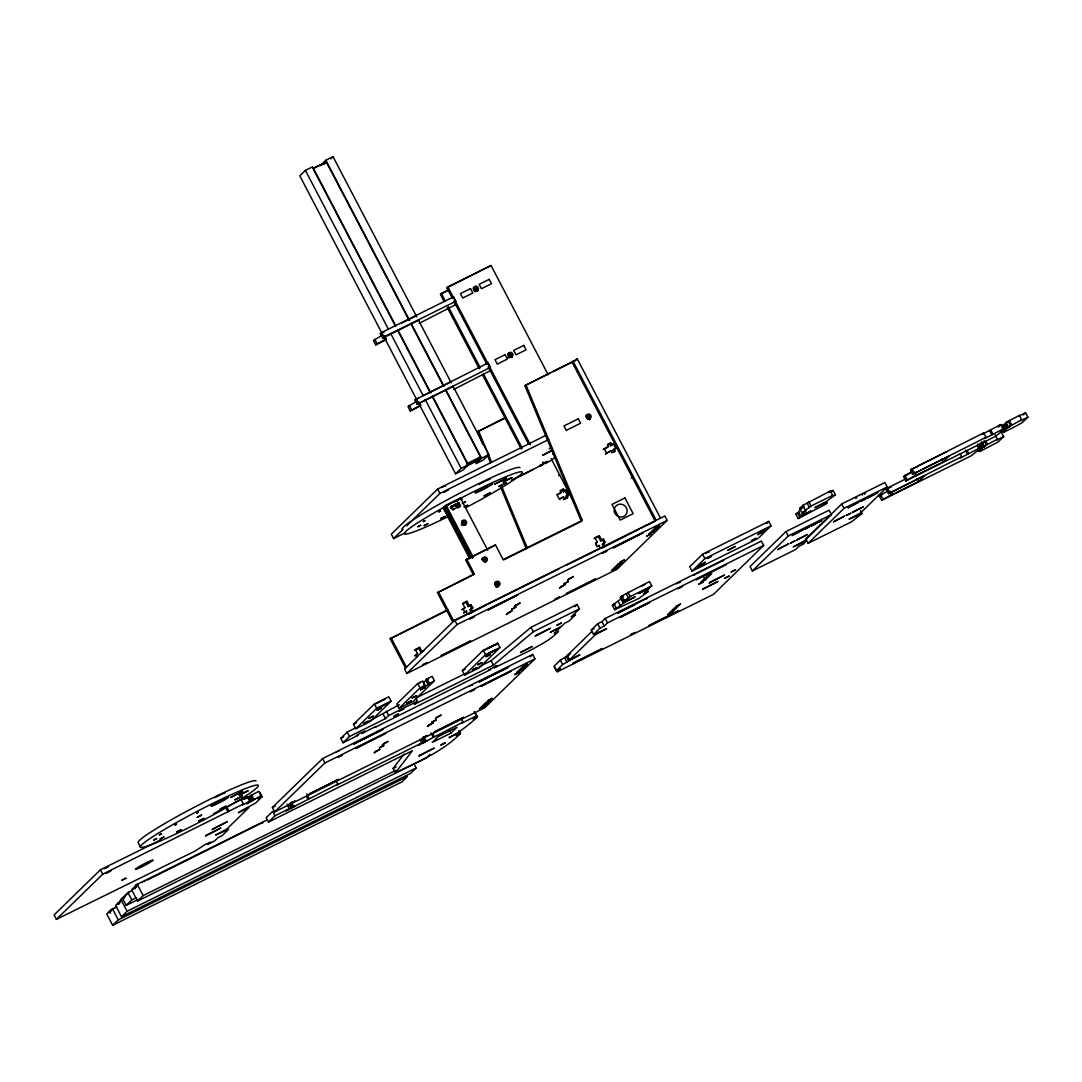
<?xml version="1.0" encoding="UTF-8"?>
<svg xmlns="http://www.w3.org/2000/svg" width="1082" height="1082" viewBox="0 0 1082 1082"><rect width="100%" height="100%" fill="white"/><g stroke="black" fill="none" stroke-linecap="round" stroke-linejoin="round"><path stroke-width="1.5" d="M473.213 461.622L469.547 463.542L479.881 458.376M397.716 706.451L397.27 706.424M458.944 730.58L460.472 733.515C442.457 751.774 418.409 761.512 395.43 772.764L393.131 768.369L404.127 754.086M395.43 772.764L412.431 750.719L268.512 822.049L266.213 817.654L272.65 811.378L274.95 815.787L268.512 822.049M395.566 325.533L312.59 166.817L305.395 170.374L299.795 175.839L383.907 336.935L382.622 338.193L380.309 333.783L381.594 332.526L453.561 296.86L455.86 301.269L454.575 302.514M320.231 165.708L325.831 160.244L333.026 156.687L416.786 316.904M324.221 163.815L326.237 161.854L408.888 319.961M330.794 158.865L333.026 156.687M382.419 335.15L373.425 340.492L375.738 344.901L386.233 339.694M375.738 344.901L386.003 338.882L384.475 335.947M385.206 339.667L386.003 338.882M448.746 289.597L440.333 294.223L444.229 301.675M452.344 298.253L446.893 287.839L447.853 286.892L491.039 265.496L548.141 374.724M452.262 298.118L453.561 296.86M491.039 265.496L446.893 287.839M455.211 305.354L456.171 304.407L419.207 323.342M477.717 290.017L476.175 287.082L474.308 288.001L473.348 288.948L474.876 291.883M415.691 401.922L407.982 406.575L410.281 410.984L420.776 405.777M453.304 386.288L417.165 404.276L414.866 399.867L488.104 362.943L490.403 367.353L489.118 368.61M410.281 410.984L420.56 404.966L419.018 402.031M417.165 404.276L490.403 367.353M419.748 405.75L420.56 404.966M486.819 364.201L488.104 362.943M489.754 371.437L490.714 370.49L453.75 389.439M510.731 353.165L507.891 355.031L509.433 357.966M482.788 444.229L477.595 431.759L505.321 417.557M503.685 559.827L581.345 521.335L524.878 385.679L571.932 361.888L614.535 443.39L610.694 445.757L609.707 443.85L610.667 442.917L611.668 444.824L610.694 445.757M546.356 435.126L437.615 489.037L391.292 534.17L393.605 538.579L405.669 532.601M419.573 404.925L455.576 473.808L461.175 468.357L468.371 464.787L432.367 395.904M570.512 363.282L577.22 358.805L660.52 518.143M468.371 464.787L462.771 470.237L455.576 473.808M574.826 361.131L577.22 358.805M393.605 538.579L403.099 529.314M406.67 525.852L439.914 493.433L548.655 439.535M475.607 462.068L480.624 457.186L445.541 390.061M488.807 454.656L481.612 458.227L476.012 463.678L483.208 460.107L488.807 454.656L452.803 385.774M487.739 550.251L460.459 498.058L446.068 505.186L443.174 508.013L469.683 558.718M450.707 507.512L451.667 506.565M457.564 500.871L458.525 499.938L454.751 501.805M460.459 498.058L445.094 506.133L472.388 558.326M455.022 505.362L455.982 504.428M450.558 508.04L455.928 505.375L458.822 502.562L460.513 505.794L458.579 507.674L456.888 504.442L450.18 507.769M453.358 509.798L454.318 508.851M458.646 506.714L457.672 507.661L459.552 506.728L457.862 503.495L451.14 506.822M160.826 839.848L100.423 869.793L54.1 914.939L56.399 919.348L195.03 851.088L205.512 844.312L210.733 842.188L207.514 844.433L214.709 840.863L217.928 837.739L222.243 835.588L228.667 829.326L215.602 835.034L226.922 828.961L248.806 807.632L238.446 812.771L239.406 811.838L255.69 802.993L262.128 796.717L259.815 792.308M56.399 919.348L102.722 874.202L243.423 803.994L241.124 799.584L228.167 806.009M549.237 448.922L550.197 447.989M533.196 469.385L519.279 476.743M161.259 833.911L159.122 834.966L161.245 833.884M552.794 454.264L553.768 453.331M176.488 824.308L174.824 825.12L176.528 824.241M555.12 456.969L551.901 460.107L544.706 463.678L547.925 461.432L546.058 462.352L547.019 461.419L539.161 466.112L541.027 465.179L540.391 465.815L511.259 480.246M466.707 559.218L474.376 573.893L473.416 574.84L465.733 560.151L466.707 559.218L495.488 544.949L503.157 559.637L582.319 520.388L525.838 384.732M138.307 899.385L126.202 905.377L122.374 898.033L127.96 892.582L132.504 890.337M123.957 897.113L128.974 892.231M110.864 911.423L109.16 911.68L106.766 914.006L112.677 925.313L401.787 781.988L407.387 776.538L118.263 919.862L112.677 925.313M109.16 911.68L110.513 913.113L109.958 910.895L116.897 906.31M119.669 902.834L117.965 903.078L115.571 905.418L121.482 916.724L410.605 773.4L416.205 767.949L413.987 763.716M117.965 903.078C120.548 907.406 118.371 896.735 124.2 898.466M430.041 754.452L426.687 757.725L137.563 901.049L131.652 889.742L134.06 887.416L135.75 887.159M134.06 887.416C136.832 891.568 133.478 883.98 137.252 884.292L267.43 819.764M108.984 912.532L110.594 910.963M109.958 910.895L113.001 908.609M117.803 903.943L119.412 902.374M118.777 902.307L121.82 900.021M135.493 886.699L133.884 888.268L136.048 887.199M134.858 886.631L137.901 884.346M405.507 668.135L390.156 638.759L448.083 609.572M452.79 622.042L437.439 592.679L474.376 573.893M114.462 908.231L115.165 907.541M558.61 475.728L559.583 474.795M142.229 882.533L142.946 881.844M144.393 881.465L145.096 880.775M147.274 880.045L263.102 822.279L262.385 822.983M213.681 813.65L226.733 806.712L229.032 811.121M495.488 544.949L465.733 560.151M126.202 905.377L131.801 899.926L136.346 897.681M241.124 799.584L240.15 800.518L247.345 796.961L249.658 801.356L246.439 803.601L248.157 802.749L247.196 803.696L255.054 798.989L253.188 799.923L250.875 795.513L258.72 791.321L261.019 795.73L257.814 798.854L262.128 796.717M121.482 916.724L127.081 911.274L416.205 767.949M137.563 901.049L143.162 895.598L395.958 770.289M608.503 446.393L603.215 449.476L607.529 447.326L608.503 446.393L607.502 444.486L610.667 442.917M247.345 796.961L244.126 799.206L252.755 794.58L250.875 795.513M562.424 489.93L563.384 488.996L564.385 490.903L563.411 491.85L562.424 489.93L560.3 490.985M563.384 488.996L560.219 490.565L561.22 492.472L557.365 494.839M243.423 803.994L242.463 804.927L249.658 801.356M551.13 458.633L567.252 489.47L563.411 491.85M610.803 450.802L605.514 453.872L610.803 450.802L611.803 452.709L614.968 451.14L613.967 449.233L616.848 447.799L655.232 521.226L640.842 528.368M563.546 499.722L564.52 498.788L563.519 496.881L559.678 499.248M253.188 799.923L261.019 795.73M574.163 502.697L569.565 493.879L565.724 496.246L566.711 498.153L564.601 499.208M614.968 451.14L613.994 452.073L613.007 450.166L613.967 449.233M568.591 494.826L569.565 493.879M616.848 447.799L613.007 450.166M566.711 498.153L567.685 497.22L566.684 495.313M418.693 648.28L419.654 647.334L421.953 651.743L420.993 652.689L418.693 648.28L414.379 650.417M465.977 602.201L466.937 601.254L469.236 605.663L468.276 606.61L465.977 602.201L463.096 603.621M417.638 653.88L414.798 655.76L417.638 653.88L415.339 649.484L419.654 647.334M464.922 607.8L462.082 609.666L464.922 607.8L462.623 603.404L466.937 601.254M454.724 620.162L404.546 669.068L406.846 673.477L616.956 569.321L667.134 520.415L664.835 516.006L454.724 620.162L457.023 624.571L406.846 673.477M468.276 606.61L471.116 604.73L472.807 607.962L469.967 609.829L471.495 612.777L486.859 604.703M466.613 611.032L463.772 612.899L466.613 611.032C465.057 617.768 474.809 609.815 471.008 612.953M469.967 609.829L472.807 607.962M353.489 724.318L374.399 703.949L388.79 696.808L391.089 701.217L370.179 721.599L355.789 728.727L353.489 724.318L356.37 722.898M479.15 666.661L491.093 660.737L531.032 627.303L577.125 604.459L579.425 608.868L571.228 616.862L575.543 614.725L569.118 620.987L564.79 623.124L561.585 626.262L550.251 632.348L560.611 627.208L554.187 633.47L558.501 631.333C550.386 640.219 539.431 645.102 529.179 650.958L494.163 667.851L497.382 665.606L495.515 666.526L496.476 665.592L488.618 670.285L490.484 669.366L489.848 669.988L375.183 727.293L376.157 726.347L361.767 733.488L364.986 731.243L359.765 733.366L356.221 735.922L358.088 734.989L357.452 735.625L343.062 742.752L340.749 738.357L347.187 732.081L356.181 727.618M376.211 703.692L384.976 699.013L384.272 699.702M272.394 807.483L322.571 758.59L532.682 654.434L534.981 658.83L484.804 707.736L274.693 811.892L272.394 807.483L275.41 805.995M355.789 728.727L376.698 708.345L391.089 701.217M343.062 742.752L349.486 736.49L385.463 718.651L388.681 715.513L417.463 701.244L415.934 698.309M274.693 811.892L324.87 762.986L534.981 658.83M368.178 721.68L399.326 704.693M581.345 521.335L582.319 520.388M287.041 804.251L289.34 808.646L286.121 810.891L294.886 806.212L293.006 807.131L290.706 802.736M417.733 683.499L396.823 703.882L399.123 708.277L413.513 701.15L434.423 680.767L432.124 676.372L427.079 678.86L426.443 679.496L428.743 683.892L430.609 682.972L421.141 689.234L425.064 685.406L422.764 680.997L417.733 683.499L420.032 687.909L399.123 708.277M419.546 683.242L420.249 682.553M293.006 807.131L337.8 784.166L336.259 781.231M631.239 478.109L632.199 477.176M423.157 682.688L428.31 678.563L426.443 679.496M428.743 683.892L434.423 680.767M382.528 729.795L383.488 728.849L353.733 744.064L381.08 730.499M417.463 701.244L414.244 704.382L493.406 665.146L533.345 631.712L579.425 608.868M337.8 784.166L336.827 785.113L421.737 743.023L420.195 740.074M598.373 536.564L599.333 535.631L601.633 540.026L600.672 540.973L598.373 536.564L594.059 538.701M462.352 670.664L483.262 650.282L497.652 643.154L499.952 647.563L479.055 667.932L464.665 675.073L462.352 670.664L465.233 669.231M485.074 650.039L493.838 645.345L488.388 648.389M596.358 543.11L597.318 542.177L595.019 537.768L599.333 535.631M600.672 540.973L603.513 539.107L605.203 542.339L602.363 544.205L603.905 547.14L639.408 529.071M464.665 675.073L485.561 654.691L499.952 647.563M495.326 645.413L497.652 643.154M598.048 546.342L599.009 545.396L600.551 548.344L566.292 565.318M602.363 544.205L605.203 542.339M421.737 743.023L418.518 745.255L427.282 740.575L425.415 741.508L423.103 737.099M425.415 741.508L463.001 722.1L461.459 719.165M574.785 606.745L577.125 604.459M450.978 733.123L457.023 727.239L438.318 736.504L432.273 742.401L450.978 733.123L449.436 730.188M463.001 722.1L462.028 723.047L476.418 715.905L474.119 711.496M530.288 656.76L532.682 654.434M476.418 715.905L473.199 719.043L477.527 716.906L475.214 712.497M477.527 716.906C471.252 722.857 464.408 728.01 457.456 733.014L449.016 737.654L459.377 732.528L456.158 735.652L460.472 733.515M612.331 605.311L621.474 598.468L623.773 602.877L614.63 609.721L612.331 605.311L615.212 603.891M623.773 602.877L635.107 596.804L624.733 601.944L626.992 599.739L622.677 601.89L620.365 597.48L621.974 595.912L649.498 581.507L651.797 585.903L638.853 593.558L649.227 588.419L643.749 593.748L648.064 591.611L646.536 588.662M569.173 654.975L560.368 660.115L553.943 666.377L556.243 670.786L560.557 668.649L557.338 671.773L555.039 667.378M591.827 631.523L567.266 655.462L569.565 659.871L595.303 634.782L606.623 628.71L593.558 634.417L591.245 630.008L597.683 623.746L601.998 621.609L605.217 618.471L761.363 541.068L763.662 545.463L713.484 594.37L557.338 671.773M622.677 601.89L630.211 596.615L651.797 585.903M570.566 653.623L567.266 655.462M641.842 586.065L645.007 584.496M556.243 670.786L562.681 664.51L579.925 654.732L569.565 659.871M593.558 634.417L599.983 628.155L604.311 626.005L607.516 622.88L763.662 545.463M648.064 591.611L638.935 598.454L614.63 609.721M646.468 598.941L647.428 598.008L617.687 613.21L634.945 604.649M702.57 554.2L689.707 566.752L692.007 571.147L758.212 538.336L771.074 525.798L768.775 521.389L702.57 554.2L704.869 558.61L692.007 571.147M693.954 575.408L694.914 574.461M722.735 561.139L723.696 560.192L696.362 573.758M705.315 579.938L711.753 573.676L707.425 575.813L701.001 582.075L705.315 579.938L703.773 577.004M766.435 523.674L768.775 521.389M802.844 507.431L798.475 511.691L800.775 516.1L806.252 510.772L801.924 512.909L799.625 508.499L802.844 505.362L830.354 490.958L832.653 495.367L831.044 496.936L835.372 494.785L833.059 490.389L830.192 491.81M795.906 514.193L797.515 512.625L799.814 517.034L798.205 518.603L795.906 514.193L798.773 512.773M801.924 512.909L811.067 506.065L832.653 495.367M785.938 531.587L750.056 566.562L752.369 570.958L795.541 549.561L798.746 546.424L803.074 544.287L806.293 541.149L793.214 546.856L804.548 540.784L831.422 514.586L829.11 510.19L785.938 531.587L788.237 535.996L752.369 570.958M828.744 492.526L830.354 490.958M831.449 491.958L833.059 490.389M835.372 494.785L826.229 501.629L814.895 507.715L825.255 502.575L823.01 504.767L827.324 502.63L825.715 504.198L798.205 518.603M862.083 513.49L849.005 519.198L860.339 513.125L887.213 486.941L884.9 482.531L841.728 503.928L805.847 538.904L808.159 543.299L851.331 521.903L862.083 513.49L860.542 510.555M808.159 543.299L844.041 508.337L887.213 486.941M855.781 498.504L856.755 497.558M864.423 494.231L865.384 493.284M1001.35 432.151L1003.65 436.56L998.064 442.011L979.819 451.505L980.792 450.572L979.034 451.437L981.847 449.395L976.627 451.519L971.19 455.793L881.641 500.33L879.341 495.935L888.336 490.592M890.391 491.377L891.92 494.312L891.122 495.096L918.753 481.409L924.664 475.634L888.525 493.622L886.226 489.226L887.511 487.968L905.499 479.055M1027.9 417.152L1020.705 420.709L1021.665 419.775L1019.366 415.366L1018.405 416.313L1025.601 412.742L1027.9 417.152L1022.301 422.602L1014.145 427.106L1004.069 432.097L1005.029 431.163L1003.284 432.029L1006.098 429.987L1000.877 432.11L995.44 436.384L905.891 480.922L903.578 476.526L912.572 471.184M914.628 471.968L916.17 474.903L915.358 475.688L942.99 462L948.914 456.225L912.775 474.214L910.462 469.818L983.714 432.895L986.013 437.29L984.728 438.548L1002.96 429.054L1000.661 424.644L982.429 434.139L983.714 432.895M881.641 500.33L891.92 494.312M888.525 493.622L961.763 456.699L960.234 453.764M905.891 480.922L916.17 474.903M912.775 474.214L986.013 437.29M961.763 456.699L960.478 457.957L978.723 448.462L977.181 445.513M998.28 427.106L999.335 426.065M1000.661 424.644L999.687 425.578L1001.851 424.509L1004.15 428.918L1000.579 431.502L1002.446 430.582L1001.486 431.515L1009.695 426.484L1007.829 427.404L1005.53 422.994L1006.165 422.372L1019.366 415.366M978.723 448.462L977.749 449.395L979.913 448.327L977.601 443.918M1006.341 423.103L1003.501 424.969L1005.8 429.378M979.913 448.327L976.329 450.91L985.459 445.892L983.579 446.812L981.279 442.403L981.929 441.781L984.228 446.19L983.579 446.812M984.228 446.19L997.428 439.184L995.115 434.775M1002.96 429.054L1002 429.987L1004.15 428.918M1007.829 427.404L1021.665 419.775M997.428 439.184L996.454 440.117L1003.65 436.56M1023.356 414.92L1025.601 412.742M680.051 582.075L679.077 582.711M862.543 494.988L862.083 494.947M445.324 485.967L444.553 486.454M603.851 547.046L604.432 546.586L601.037 548.168M471.698 685.474L472.279 685.001L471.089 685.433M708.588 552.347L709.17 551.874L707.98 552.307M441.74 487.563L443.268 486.697M107.348 867.209L108.376 866.479L104.305 868.724M336.042 752.49L337.016 751.922M676.264 583.834L677.792 582.968M603.404 547.316L602.309 547.911M468.885 686.583L469.98 685.988M705.775 553.457L706.871 552.861M463.921 506.903L467.762 505.145L464.476 507.093M461.608 499.397C463.475 498.261 459.404 500.371 461.405 499.505M423.928 521.159C421.196 522.904 427.052 519.441 424.32 521.186M462.663 503.062L465.544 501.778L462.298 503.671M106.834 867.507L105.143 868.373M469.913 613.548L468.804 614.103M326.237 161.854L312.982 168.427L395.647 326.521M313.32 168.481L324.979 162.706M321.679 164.991L324.559 163.558M441.821 293.493L447.772 290.544M401.909 323.004L416.448 315.795M383.907 336.935L455.86 301.269M418.761 320.204L382.622 338.193M423.373 395.579L451.005 381.878M524.878 385.679L550.156 373.141M553.118 371.667L569.484 363.566M477.595 431.759L504.361 418.491M467.221 463.461L480.489 456.888M466.91 464.8L469.588 463.475M465.219 466.829L477 460.986M552.266 450.098L542.664 455.319L552.74 450.328M449.882 504.212L444.134 507.066L470.643 557.785M458.822 502.562L450.761 506.552L452.452 509.784L460.513 505.794M607.584 444.905L609.707 443.85M611.668 444.824L614.535 443.39M561.22 492.472L556.892 494.609L559.205 499.018L563.519 496.881M564.385 490.903L567.252 489.47M564.52 498.788L567.685 497.22M437.439 592.679L471.914 575.583M390.156 638.759L445.622 611.262M469.236 605.663L471.116 604.73M597.318 542.177L595.452 543.096L597.142 546.329L599.009 545.396M601.633 540.026L603.513 539.107M468.154 613.967L453.764 621.109L438.399 591.732M488.293 603.986L558.839 569.01M457.023 624.571L667.134 520.415M421.953 651.743L423.833 650.823M420.032 687.909L425.064 685.406M416.421 697.755L465.706 673.329M620.365 597.48L623.246 596.047M799.625 508.499L803.94 506.362M340.749 738.357L343.63 736.923M704.869 558.61L771.074 525.798M800.775 516.1L811.135 510.961L799.814 517.034M508.689 666.783L478.947 681.998L507.728 667.729M918.97 465.517L946.601 451.816M1005.53 422.994L1007.396 422.075M591.245 630.008L594.126 628.588M903.578 476.526L911.085 472.807M788.237 535.996L831.422 514.586M879.341 495.935L882.344 494.447M274.95 815.787L289.34 808.646M131.652 889.742L134.682 888.241M122.374 898.033L125.39 896.545M393.131 768.369L396.107 766.895M443.85 486.4L445.229 485.791M678.373 582.671L679.996 581.981M338.152 751.327L339.166 750.854M380.309 333.783L384.164 332.025M414.866 399.867L418.72 398.108M910.462 469.818L918.172 466.301M886.226 489.226L891.365 486.886M1009.29 420.357L1011.602 424.766M1008.329 421.304L1010.629 425.713M1006.165 422.372L1008.64 427.512M1004.461 424.036L1006.774 428.445M990.585 429.635L992.884 434.044M989.624 430.582L991.923 434.978M985.81 441.24L987.352 444.175M984.079 440.712L986.392 445.121M982.091 442.511L984.39 446.92M982.524 447.853L980.224 443.444L979.251 444.377L981.563 448.787M967.105 450.518L968.647 453.453M965.374 449.99L967.673 454.386M941.462 459.052L942.99 462M917.211 478.46L918.753 481.409M911.761 468.56L914.06 472.969M904.877 475.268L907.176 479.678M887.511 487.968L889.81 492.378M880.626 494.677L882.926 499.086M841.728 503.928L844.041 508.337M808.768 501.656L811.067 506.065M807.158 503.225L809.458 507.634M802.844 505.362L805.143 509.771M572.892 360.942L656.192 520.293M588.081 414.758L590.38 419.153M589.676 419.843L587.377 415.447L586.403 416.381L587.945 419.316M604.175 448.53L606.488 452.939M477.554 289.286L476.012 286.338L475.377 286.973L477.676 291.369M509.92 353.057L512.219 357.466M474.308 288.001L475.85 290.936M508.865 354.085L510.393 357.033M602.539 540.04L604.229 543.272M603.323 543.259L604.865 546.194M627.898 592.206L630.211 596.615M626.302 593.775L628.601 598.17M595.668 543.813L597.196 546.748M621.974 595.912L624.287 600.321M564.763 490.268L567.874 496.219M618.255 601.606L620.554 606.015M613.94 603.742L616.24 608.152M447.853 286.892L530.383 444.756M453.899 301.242L486.602 363.782M488.158 366.771L528.638 444.202M441.294 293.29L445.189 300.728M448.3 306.693L480.232 367.758M483.343 373.709L522.268 448.178M447.339 307.626L479.258 368.692M482.369 374.656L521.308 449.111M605.217 618.471L607.516 622.88M601.998 621.609L604.311 626.005M597.683 623.746L599.983 628.155M418.355 319.893L451.235 382.785M325.831 160.244L409.591 320.461M411.16 323.464L444.039 386.355M445.595 389.344L481.612 458.227M411.228 324.438L443.201 385.584M397.919 330.024L430.798 392.915M398.771 332.485L429.96 392.157M432.3 396.621L467.383 463.745M566.305 656.395L568.605 660.804M564.696 657.964L566.995 662.373M305.395 170.374L388.37 329.104M390.724 333.594L422.819 394.984M425.172 399.474L461.175 468.357M560.368 660.115L562.681 664.51M384.34 337.543L418.45 403.018M531.032 627.303L533.345 631.712M374.71 339.234L377.023 343.643M409.267 405.331L411.566 409.726M455.928 505.375L457.05 507.539M437.615 489.037L439.914 493.433M446.068 505.186L473.348 557.392M470.143 605.677L471.833 608.909M470.927 608.895L472.469 611.83M491.093 660.737L493.406 665.146M463.055 608.733L464.746 611.966M483.262 650.282L485.561 654.691M415.772 654.813L416.895 656.963M427.079 678.86L429.392 683.269M425.726 680.186L428.039 684.581M423.928 684.162L425.456 687.097M391.116 637.812L406.48 667.188M432.678 733.434L434.22 736.369M430.947 732.906L433.246 737.315M424.523 737.938L426.051 740.872M422.399 737.789L424.699 742.198M421.439 738.722L423.738 743.131M386.382 711.104L388.681 715.513M383.163 714.242L385.463 718.651M374.399 703.949L376.698 708.345M347.187 732.081L349.486 736.49M322.571 758.59L324.87 762.986M306.706 794.026L309.006 798.435M306.517 796.433L308.045 799.382M291.356 802.1L293.655 806.509M292.302 807.821L290.003 803.426L289.043 804.359L291.342 808.768M251.524 794.891L253.824 799.287M250.172 796.203L252.471 800.612M249.212 797.15L251.511 801.546M225.759 807.659L228.072 812.068M140.43 847.044L138.131 842.635A66.502 5.329 -27.6 0 1 194.584 807.104A66.502 5.329 -27.6 0 1 255.988 781.015M137.252 884.292L143.162 895.598M127.96 892.582L131.801 899.926M121.17 899.967L127.081 911.274M100.423 869.793L102.722 874.202M112.352 908.555L118.263 919.862M136.291 885.915L136.724 886.888M478.555 430.825L491.539 462M501.926 486.954L527.245 547.763M487.333 455.143L490.579 462.947M500.966 487.887L526.271 548.709M473.334 287.771A2.489 2.407 45.7 0 1 476.797 288.015A2.489 2.407 45.7 0 1 476.675 291.464M508.256 357.736A2.489 2.407 45.7 0 1 507.769 357.303M507.891 353.855A2.489 2.407 45.7 0 1 511.34 354.098A2.489 2.407 45.7 0 1 511.231 357.547M214.912 797.718A9.981 0.798 -27.6 0 1 225.029 792.849M461.351 522.849A2.489 2.407 45.7 0 1 463.705 525.473M495.029 585.389A2.489 2.407 45.7 0 1 495.529 585.808M461.676 521.943A2.489 2.407 45.7 0 1 464.57 525.149M482.126 559.8A2.489 2.407 45.7 0 1 484.425 561.774M494.785 584.037A2.489 2.407 45.7 0 1 497.044 587.283M461.906 525.446A2.489 2.407 45.7 0 1 461.405 525.013M461.527 521.565A2.489 2.407 45.7 0 1 464.976 521.808A2.489 2.407 45.7 0 1 464.868 525.27M481.855 559.096A2.489 2.407 45.7 0 1 485.345 562.099M495.123 583.13A2.489 2.407 45.7 0 1 497.747 586.904M481.963 559.042A2.407 2.313 45.7 0 1 482.856 558.231M483.438 558.042A2.407 2.313 45.7 0 1 485.588 562.153M494.961 582.738A2.489 2.407 45.7 0 1 499.018 584.131A2.489 2.407 45.7 0 1 495.921 586.904M452.492 502.643A66.502 5.329 -27.6 0 1 521.93 471.86A66.502 5.329 -27.6 0 1 465.801 507.661M448.976 516.209A66.502 5.329 -27.6 0 1 404.37 533.683A66.502 5.329 -27.6 0 1 445.689 506.349M402.098 529.341A66.502 5.329 -27.6 0 1 458.552 493.798A66.502 5.329 -27.6 0 1 519.955 467.722M478.88 484.411A9.981 0.798 -27.6 0 1 489.957 479.258M542.596 462.406A2.489 2.407 45.7 0 1 540.986 465.882M543.786 462.082A2.489 2.407 45.7 0 1 540.689 464.854M586.038 415.542A2.489 2.407 45.7 0 1 589.501 415.799A2.489 2.407 45.7 0 1 589.392 419.248M566.684 490.146C567.847 496.99 570.958 492.351 566.684 490.146M613.967 444.066C615.131 450.91 618.241 446.257 613.967 444.066M106.306 873.12L110.675 870.888L106.306 873.12M121.739 880.329L125.958 878.178L121.739 880.329M160.217 838.902L163.855 837.049L160.217 838.902M197.208 817.302L201.577 815.071L197.208 817.302M220.187 809.174L226.016 806.212L220.187 809.174M230.953 797.299L242.611 791.361L230.953 797.299M234.97 799.774L242.246 796.068L234.97 799.774M443.512 492.351L447.88 490.132L443.512 492.351M424.185 525.609L427.823 523.756L424.185 525.609M290.531 803.344L294.899 801.126L290.531 803.344M484.154 495.881L489.984 492.905L484.154 495.881M494.92 484.006L506.579 478.068L494.92 484.006M498.937 486.481L506.214 482.775L498.937 486.481M337.814 757.265L342.183 755.047L337.814 757.265M363.566 723.56L367.934 721.342L363.566 723.56M368.867 718.394L373.236 716.162L368.867 718.394M377.172 710.306L381.54 708.074L377.172 710.306M422.683 664.93L427.052 662.698L422.683 664.93M393.997 716.189L398.365 713.971L393.997 716.189M399.312 711.023L403.681 708.791L399.312 711.023M379.417 747.73L383.785 745.512L379.417 747.73M406.9 703.124L411.268 700.893L406.9 703.124M412.201 697.944L416.57 695.726L412.201 697.944M420.506 689.856L424.874 687.638L420.506 689.856M469.967 618.85L474.335 616.618L469.967 618.85M431.704 722.276L436.073 720.057L431.704 722.276M422.927 737.721L427.295 735.489L422.927 737.721M472.428 669.907L476.797 667.675L472.428 669.907M477.744 664.74L482.112 662.509L477.744 664.74M511.57 609.315L515.938 607.083L511.57 609.315M486.034 656.652L490.403 654.421L486.034 656.652M470.21 691.641L474.579 689.41L470.21 691.641M440.942 744.971L445.311 742.739L440.942 744.971M487.914 700.581L492.283 698.35L487.914 700.581M520.577 652.446L532.222 646.509L520.577 652.446M563.857 583.861L568.226 581.629L563.857 583.861M555.08 599.293L559.448 597.075L555.08 599.293M514.613 674.559L518.981 672.328L514.613 674.559M556.987 625.234L561.355 623.002L556.987 625.234M602.363 553.213L606.732 550.995L602.363 553.213M620.067 562.153L624.436 559.935L620.067 562.153M646.765 536.131L651.134 533.913L646.765 536.131M630.752 634.701L635.12 632.47L630.752 634.701M678.035 588.622L682.404 586.39L678.035 588.622M676.074 606.38L680.443 604.148L676.074 606.38M707.101 558.515L711.469 556.283L707.101 558.515M698.904 584.118L703.273 581.9L698.904 584.118M727.943 550.251L735.219 546.545L727.943 550.251M724.656 578.315L729.025 576.097L724.656 578.315M731.216 571.932L735.584 569.7L731.216 571.932M751.665 540.581L756.034 538.349L751.665 540.581M790.469 543.137L794.837 540.905L790.469 543.137M804.94 529.03L809.309 526.799L804.94 529.03M846.259 515.478L850.628 513.247L846.259 515.478M860.731 501.372L865.1 499.14L860.731 501.372M239.284 795.229L247.981 790.834L239.284 795.229M503.252 481.923L511.948 477.527L503.252 481.923M198.736 820.995L203.795 818.438L198.736 820.995M417.747 526.704L420.6 525.297L417.747 526.704M438.792 511.813L440.509 510.975L438.792 511.813M440.753 518.562L445.04 516.439L440.753 518.562M153.779 840.011L156.633 838.591L153.779 840.011M176.785 831.855L181.073 829.732L176.785 831.855M196.816 813.015L198.249 812.312L196.816 813.015M206.432 835.142L205.472 836.088L220.823 828.014L206.432 835.142M213.005 828.744L212.031 829.691L227.396 821.617L213.005 828.744M379.227 707.412L378.511 708.101L387.288 703.408L379.227 707.412M441.875 655.192L440.915 656.125L470.656 640.923L441.875 655.192M489.159 609.098L488.198 610.045L517.94 594.83L489.159 609.098M309.723 793.606L308.762 794.553L338.504 779.338L309.723 793.606M357.006 747.527L356.046 748.46L385.787 733.258L357.006 747.527M507.877 612.926L506.268 614.481L512.192 610.775L507.877 612.926M515.911 605.081L514.302 606.65L520.226 602.945L515.911 605.081M375.725 751.341L374.115 752.91L380.039 749.204L375.725 751.341M383.758 743.51L382.149 745.065L388.073 741.359L383.758 743.51M488.09 653.744L487.387 654.434L496.151 649.755L488.09 653.744M561.112 586.525L559.516 588.094L565.44 584.388L561.112 586.525M569.159 578.681L567.55 580.25L573.474 576.544L569.159 578.681M428.959 724.94L427.363 726.509L433.287 722.803L428.959 724.94M437.006 717.109L435.397 718.678L441.321 714.972L437.006 717.109M567.076 593.125L566.116 594.059L595.857 578.856L567.076 593.125M614.36 547.032L613.399 547.979L643.141 532.763L614.36 547.032M434.923 731.54L433.963 732.487L463.705 717.271L434.923 731.54M482.207 685.461L481.247 686.394L510.988 671.192L482.207 685.461M536.023 635.391L535.063 636.338L550.413 628.263L536.023 635.391M419.843 755.195L418.883 756.142L434.234 748.068L419.843 755.195M617.971 564.195L611.533 570.457L615.861 568.321L622.285 562.058L617.971 564.195M655.286 527.827L648.848 534.102L653.163 531.952L659.601 525.69L655.286 527.827M485.818 702.61L479.38 708.886L483.708 706.749L490.132 700.473L485.818 702.61M523.133 666.255L516.696 672.517L521.01 670.38L527.448 664.105L523.133 666.255M573.663 662.766L572.703 663.699L602.444 648.497L573.663 662.766M620.946 616.686L619.986 617.619L649.727 602.417L620.946 616.686M701.15 564.304L697.931 567.441L702.259 565.304L705.464 562.167L701.15 564.304M649.944 624.95L648.97 625.896L678.725 610.681L649.944 624.95M697.227 578.87L696.253 579.817L726.008 564.601L697.227 578.87M673.978 608.409L667.54 614.684L671.868 612.547L678.292 606.272L673.978 608.409M760.835 531.641L757.616 534.779L761.931 532.642L765.15 529.504L760.835 531.641M703.557 588.554L702.583 589.487L717.948 581.413L703.557 588.554M710.117 582.157L709.143 583.103L724.507 575.029L710.117 582.157M778.715 548.723L777.742 549.67L788.792 543.732L778.715 548.723M793.187 534.616L792.227 535.563L803.263 529.625L793.187 534.616M797.42 539.458L796.46 540.391L807.497 534.454L797.42 539.458M811.892 525.352L810.932 526.285L821.968 520.347L811.892 525.352M834.506 521.064L833.546 522.011L844.582 516.073L834.506 521.064M848.978 506.958L848.018 507.904L859.054 501.967L848.978 506.958M853.211 511.8L852.251 512.733L863.287 506.809L853.211 511.8M867.683 497.693L866.723 498.626L877.759 492.702L867.683 497.693M475.985 491.958L475.187 492.594A9.981 0.798 -27.6 0 0 479.718 491.242A9.981 0.798 -27.6 0 0 490.335 485.548L491.661 484.668A9.981 0.798 -27.6 0 0 487.928 485.385A9.981 0.798 -27.6 0 0 475.985 491.958M212.018 805.251L211.22 805.887A9.981 0.798 -27.6 0 0 215.764 804.535A9.981 0.798 -27.6 0 0 226.368 798.841L227.693 797.961A9.981 0.798 -27.6 0 0 223.96 798.678A9.981 0.798 -27.6 0 0 212.018 805.251M470.508 288.61L460.432 293.601L462.731 298.01L472.807 293.019L470.508 288.61M489.213 279.332L479.137 284.336L481.436 288.732L491.512 283.741L489.213 279.332M505.051 354.693L494.974 359.697L497.287 364.093L507.35 359.102L505.051 354.693M523.756 345.429L513.693 350.419L515.992 354.828L526.068 349.824L523.756 345.429M578.315 418.815L563.925 425.956L566.238 430.365L580.628 423.224L578.315 418.815M624.95 497.963L611.993 504.388L620.216 520.104L633.159 513.68L624.95 497.963M473.591 289.137A2.489 2.407 45.7 0 0 477.649 290.531A2.489 2.407 45.7 0 0 476.689 286.365A2.489 2.407 45.7 0 0 473.591 289.137M508.134 355.221A2.489 2.407 45.7 0 0 512.192 356.614A2.489 2.407 45.7 0 0 511.231 352.448A2.489 2.407 45.7 0 0 508.134 355.221M159.433 841.363A66.502 5.329 -27.6 0 0 256.934 787.696A66.502 5.329 -27.6 0 0 181.722 819.642A66.502 5.329 -27.6 0 0 159.433 841.363M138.334 868.44A9.981 0.798 -27.6 0 0 152.954 860.393A9.981 0.798 -27.6 0 0 141.674 865.181A9.981 0.798 -27.6 0 0 138.334 868.44M461.771 522.931A2.489 2.407 45.7 0 0 465.828 524.324A2.489 2.407 45.7 0 0 464.868 520.158A2.489 2.407 45.7 0 0 461.771 522.931M482.545 559.881A2.489 2.407 45.7 0 0 486.602 561.274A2.489 2.407 45.7 0 0 485.642 557.108A2.489 2.407 45.7 0 0 482.545 559.881M495.218 584.118A2.489 2.407 45.7 0 0 499.275 585.511A2.489 2.407 45.7 0 0 498.315 581.345A2.489 2.407 45.7 0 0 495.218 584.118M586.295 416.922A2.489 2.407 45.7 0 0 590.353 418.301A2.489 2.407 45.7 0 0 589.392 414.149A2.489 2.407 45.7 0 0 586.295 416.922M614.333 511.854A6.654 6.397 45.7 0 0 625.153 515.546A6.654 6.397 45.7 0 0 622.583 504.442A6.654 6.397 45.7 0 0 614.333 511.854"/></g></svg>
